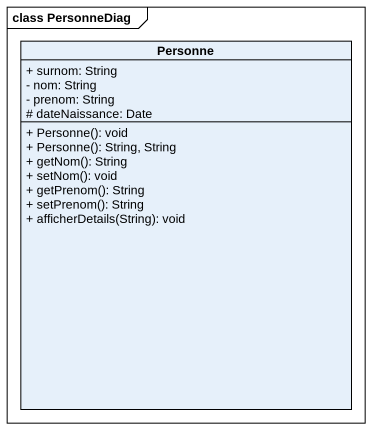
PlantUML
@startuml
mainframe class PersonneDiag
hide circle
hide empty members
skinparam classAttributeIconSize 0
class Personne {
  + surnom: String
  - nom: String
  - prenom: String
  # dateNaissance: Date
  + Personne(): void
  + Personne(): String, String
  + getNom(): String
  + setNom(): void
  + getPrenom(): String
  + setPrenom(): String
  + afficherDetails(String): void
}
@enduml
